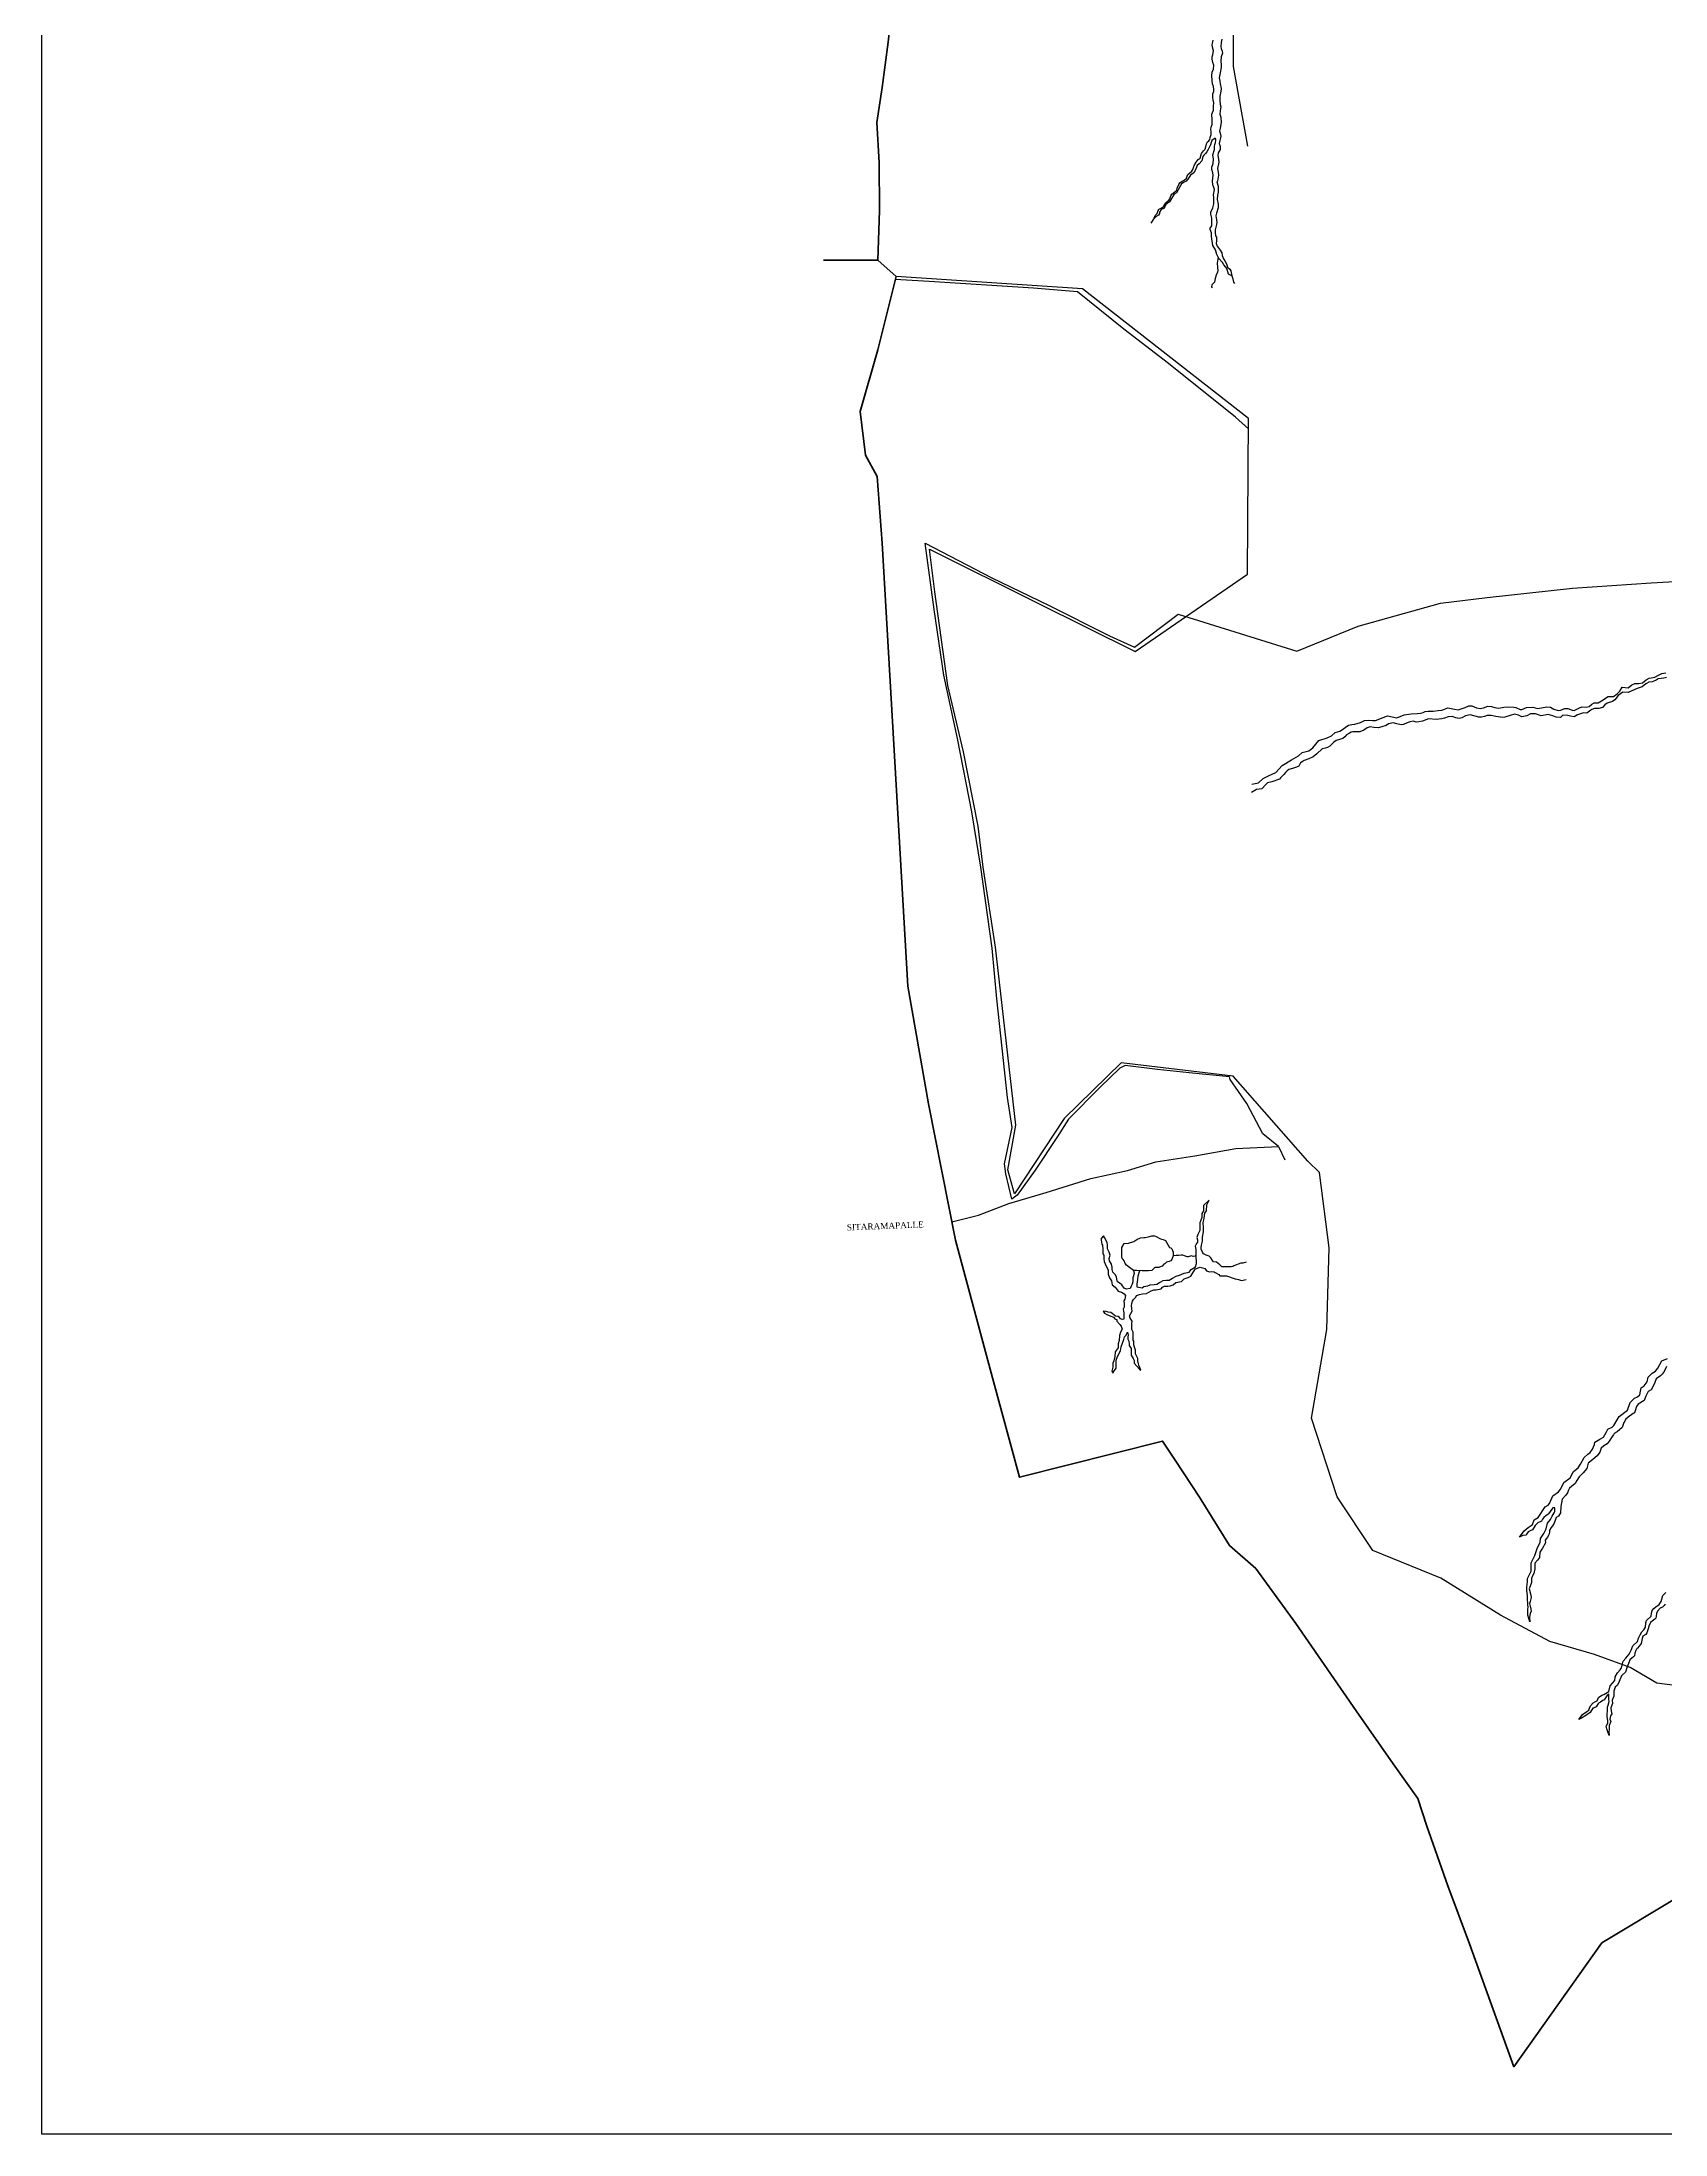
# Model space of a CAD drawing. Header units: millimetres. Extents: x -710 to 883, y -1027 to 1201.
# Drawn here: x -710 to 86, y -1027 to 0 of the extents above; entities that cross this region are included whole.
import ezdxf

# ---------------------------------------------------------------- set-up
doc = ezdxf.new("R2010")
doc.units = ezdxf.units.MM
doc.header["$MEASUREMENT"] = 0
doc.linetypes.add('ACAD_ISO07W100', pattern=[3, 0, -3])
doc.linetypes.add('BORDER', pattern=[1.75, 0.5, -0.25, 0.5, -0.25, 0, -0.25])
doc.layers.add('FOOTPATH', color=150, linetype='ACAD_ISO07W100', lineweight=30)
doc.layers.add('VILL_BOUNDARY', color=6, linetype='BORDER', lineweight=30)
for name, color, linetype in [('NALA', 4, 'Continuous'), ('SURVEY_BND', 7, 'Continuous'), ('SURVEY_NO', 7, 'Continuous'), ('WATER_BODY', 4, 'Continuous')]:
    doc.layers.add(name, color=color, linetype=linetype)
doc.styles.get("Standard").update_dxf_attribs({"font": 'TIMES.TTF'})

msp = doc.modelspace()

# ---------------------------------------------------------------- linework, layer by layer
at = {"linetype": 'ByBlock', "lineweight": 30}
msp.add_lwpolyline([(-710.4, 1200.6), (882.8, 1200.6), (882.8, -1027.5), (-710.4, -1027.5)], close=True, dxfattribs=at)
at = {"layer": 'FOOTPATH', "linetype": 'ByBlock'}
for points in [[(-118.6, -51.5), (-125.6, -12.4), (-125.6, 13.2), (-123.1, 25.2), (-116.5, 33.8), (-90.8, 42.1), (-72.1, 49.3), (-64.7, 53.3), (-44.2, 88.5), (-24.7, 125.9), (-14.6, 145.3), (-4.6, 157.3), (-1.9, 161.1)], [(-118.2, -190.2), (-124.7, -184.6), (-157.6, -158.2), (-179.5, -141.3), (-202.1, -123), (-223.8, -121.2), (-274.9, -118), (-291.6, -117)], [(-103.5, -542.5), (-111.2, -536.4), (-119.1, -521.4), (-127.2, -509.7), (-127.6, -508.3), (-147.3, -506.4), (-163, -504.7), (-178.8, -502.8), (-181.4, -504.1), (-191, -513.5), (-206.6, -529.2), (-212, -537.7), (-223, -554.2), (-231.8, -566.5), (-234.4, -568.4), (-237.3, -556), (-238, -551.1), (-234.2, -533.3), (-236.6, -518.6), (-241.8, -470.1), (-244.1, -445.2), (-249.7, -405.4), (-254.1, -378.2), (-261, -342.2), (-267.7, -311.2), (-272.6, -279), (-276.9, -246.4), (-244.3, -263.4), (-216.4, -276.8), (-186.4, -291.8), (-174.2, -297.4), (-152.7, -281.2), (-94.6, -299.4), (-64.5, -287.1), (-24, -275.9), (-1.2, -273.1), (40.7, -268.4), (79.3, -265.9), (96.7, -264.9)], [(-263.8, -579.6), (-250.8, -576.3), (-235.9, -570.6), (-217.6, -565.2), (-195.6, -558.3), (-177.6, -554.3), (-163.8, -550.1), (-144.6, -547.2), (-124.5, -543.6), (-103.5, -542.5), (-100.4, -549.1)]]:
    msp.add_lwpolyline(points, dxfattribs=at)
at = {"layer": 'NALA', "linetype": 'ByBlock'}
for points in [[(-164.8, -87.3), (-164.1, -85.5), (-163.1, -84.6), (-162.6, -83.1), (-162.3, -82.6), (-161.9, -82.2), (-161.2, -81.9), (-160.4, -81.4), (-160, -81.1), (-159.3, -79.9), (-159, -79.3), (-158.1, -78.7), (-157.4, -78), (-156.9, -77.4), (-156.4, -75.9), (-155.9, -75), (-155.3, -74.5), (-154.2, -73.7), (-153.5, -73.1), (-153.2, -72.1), (-152.4, -70.3), (-151.9, -69.4), (-150.8, -68.7), (-149.9, -68.1), (-148.7, -67.2), (-148.4, -66.2), (-148, -65.4), (-146.1, -63.7), (-145.5, -62.9), (-145.2, -62), (-144.8, -60.7), (-143.9, -59.3), (-142.9, -58.1), (-142, -57.4), (-141.3, -55), (-140.3, -53.8), (-139.6, -53), (-139.2, -51.8), (-138.9, -50.3), (-138.4, -49.3), (-137.8, -48.8), (-137.3, -48.2), (-137, -47.2), (-136.6, -45.8), (-136.6, -44.5), (-136.7, -43.2), (-136.6, -42.2), (-136.1, -40.9), (-136.1, -39.8), (-136.1, -38.6), (-136.2, -35.8), (-135.4, -33.8), (-135.4, -31.9), (-135.2, -30.2), (-135.6, -28.8), (-135.7, -27.8), (-135.7, -25.8), (-135.3, -24.7), (-135.2, -23.6), (-135.4, -22.2), (-135.9, -20.8), (-136.1, -19.4), (-136.2, -16.7), (-136.1, -15.2), (-135.5, -13.6), (-135.3, -11.7), (-135.8, -10.4), (-136.1, -8.8), (-136.1, -7.7), (-135.7, -6.6), (-135.6, -5.5), (-135.5, -4.6), (-136, -2.9), (-136.1, -1.8), (-135.9, -1), (-135.6, 0.6)], [(-131.4, 1), (-131.7, -0.6), (-131.8, -2.6), (-131.6, -3.5), (-131.2, -4.9), (-131.1, -5.9), (-131.6, -7.6), (-131.9, -9.8), (-131.7, -11.5), (-131.6, -12.9), (-132.1, -15.5), (-132.5, -17.1), (-132.6, -18), (-132.4, -19.5), (-132.1, -20.9), (-131.6, -23.1), (-131.8, -24.6), (-132.3, -27), (-132.4, -28.9), (-132.2, -31), (-131.9, -32.1), (-132.1, -34.1), (-132.4, -35.8), (-131.9, -37.2), (-131.6, -39.9), (-132.2, -42.6), (-132.5, -43.9), (-132.2, -45.1), (-131.9, -46.6), (-132.7, -50.1), (-132.2, -51.7), (-132.2, -53.1), (-133.1, -54.8), (-133.3, -56), (-133, -57.9), (-132.8, -59.4), (-133.4, -62.5), (-133.2, -64.2), (-133, -65.7), (-133.4, -68.6), (-133.8, -69), (-133.2, -71.1), (-133.2, -74), (-133.4, -75.5), (-133.6, -77.6), (-133.2, -80), (-133.1, -81.8), (-133.9, -84.3), (-134.3, -85.7), (-133.9, -87.7), (-133.8, -88.8), (-133.9, -90), (-134.7, -92.6), (-134.7, -93.8), (-134.5, -95.5), (-134, -96.2), (-133.9, -97.4), (-134, -97.9), (-134.1, -99.2), (-133.6, -100.5), (-132.2, -102.6), (-131.3, -103.9), (-131.2, -105.1), (-130.6, -106.8), (-129.8, -107.8), (-129.2, -108.9), (-128.9, -109.7), (-128.5, -110.8), (-127.4, -111.8), (-126.9, -112.7), (-126.4, -115.1), (-126, -116.6), (-125.7, -118.2), (-125.1, -118.9)], [(-126.4, -115.1), (-128.1, -114.3), (-128.8, -112.1), (-129.4, -110.9), (-130.4, -109.7), (-131.1, -108.6), (-132.8, -106.6), (-133.8, -104.6), (-134.4, -102.4), (-135.8, -100.3), (-136.4, -95.8), (-136.4, -94.1), (-137, -92.4), (-137, -91.8), (-136.3, -90.6), (-136.3, -88.9), (-136.3, -86.9), (-136.7, -84.9), (-136.7, -83.9), (-135.8, -81.8), (-135.3, -79.8), (-135.3, -78.3), (-135.3, -76.6), (-135.5, -75.3), (-135, -72.8), (-135.3, -71.7), (-135.7, -70.4), (-136, -68.6), (-135.8, -67.2), (-135.6, -65.7), (-135.8, -64.5), (-136.2, -62.9), (-136.2, -61.8), (-135.6, -60), (-135.5, -57.8), (-135.8, -55.8), (-135, -53.1), (-134.9, -51.6), (-134.8, -50.7), (-134.5, -49.6), (-134.3, -48.7), (-134.3, -48.1), (-134.6, -47.6), (-136.2, -48.7), (-136.6, -49.6), (-136.9, -50.9), (-137.4, -51.8), (-138, -53.1), (-138.7, -54.2), (-139.3, -55.1), (-140.2, -55.9), (-140.7, -56.6), (-141.1, -58.6), (-142.4, -60.1), (-143.4, -61), (-144.4, -63.5), (-145.1, -64.6), (-146.7, -65.7), (-148.1, -67.7), (-148.9, -68.6), (-149.8, -69.2), (-151.2, -70), (-151.9, -71.4), (-153.6, -74.4), (-154.7, -75), (-155.6, -76.3), (-157, -78.8), (-158.1, -79.7), (-158.9, -80.1), (-159.4, -81.3), (-160, -82), (-161.1, -82.6), (-161.9, -83.9), (-162, -84.6), (-162.4, -85.4), (-163.5, -86), (-164.3, -86.7), (-165, -87.4), (-165.5, -88.3), (-166.2, -89.2)], [(-133.2, -105.9), (-133.7, -108.9), (-133.5, -111), (-133.3, -112.5), (-133.4, -113.4), (-134.1, -114.8), (-134.6, -116.5), (-135, -118.3), (-136.3, -119.6), (-136.4, -120.5), (-136.1, -121.1)], [(86.8, -312.4), (85.5, -312.7), (84.2, -312.8), (82.8, -313), (81.8, -313.6), (80.7, -314.1), (79.8, -314.4), (78.2, -314.7), (77.1, -315.2), (76.7, -315.4), (75, -316.9), (72.4, -317.8), (69.9, -318.9), (68, -319.7), (65.5, -319.6), (63.1, -321.1), (61.6, -323.3), (60.3, -324.1), (57.8, -325), (56.6, -325.8), (55.4, -327), (53.6, -327.6), (51.6, -327.6), (50.3, -328.1), (49.7, -328.3), (48.5, -329.4), (47.8, -329.8), (46.1, -329.7), (43.2, -330.6), (41.6, -331.6), (39.8, -331.3), (38.4, -331), (36, -330.8), (34.8, -331.9), (32.8, -331.8), (31.1, -331.2), (28.8, -330.5), (25.4, -331.2), (22.6, -330.1), (20.1, -330.1), (18.4, -331.1), (15.8, -331.6), (14.2, -330.9), (12.3, -330.4), (10.1, -331), (7.5, -331.8), (6.6, -332), (3.2, -331.5), (0.9, -331), (-1.1, -331), (-2.5, -331.5), (-3.9, -331.8), (-5.3, -331.8), (-9.4, -330.7), (-11.8, -331.2), (-13.6, -332.1), (-14.9, -332.4), (-16.5, -332.2), (-18.3, -331.4), (-20.3, -331.7), (-22.1, -332.3), (-23.3, -332.6), (-24.8, -332.8), (-26.1, -332.9), (-29.9, -332.7), (-32.8, -333.8), (-34.7, -334.1), (-36, -334.2), (-37.4, -333.7), (-39, -334.1), (-40.4, -334.6), (-42.2, -335.4), (-43.3, -335.6), (-45.4, -335.1), (-47.2, -334.6), (-49.5, -335.1), (-50.7, -335.9), (-52.9, -336.5), (-54.6, -337.1), (-56.7, -336.8), (-58.6, -336.5), (-60.1, -337), (-61.7, -338.2), (-63.7, -339), (-67.1, -339), (-67.8, -339.2), (-68.7, -339.7), (-70.2, -340.5), (-71, -341.5), (-71.9, -342.3), (-73.6, -342.8), (-75.3, -343.3), (-76.6, -344.2), (-77.8, -345.5), (-78.3, -346.1), (-79.5, -346.7), (-80.6, -347), (-82.1, -347.4), (-84.7, -349.8), (-86.5, -351.2), (-88.6, -352.3), (-90.9, -353), (-92, -353.7), (-92.8, -354.3), (-93.6, -355.9), (-94.7, -356.4), (-96.7, -357), (-98.4, -357.5), (-99.3, -358.2), (-100.1, -358.9), (-100.9, -360), (-102.5, -361.6), (-103.1, -362.2), (-106.8, -363.5), (-109, -364.1), (-109.7, -364.8), (-111.7, -367), (-114.3, -367.3), (-116.8, -368.8)], [(-116.7, -364.7), (-113.4, -364), (-111.1, -361.9), (-108.1, -360.4), (-104.9, -358.9), (-101.8, -355.5), (-97.2, -352.8), (-93.7, -350.8), (-91.9, -349.1), (-88.7, -348.3), (-86.7, -346.8), (-83.7, -343.3), (-79.6, -341.9), (-77.5, -340.9), (-75.7, -339.3), (-73.5, -338.7), (-72.1, -337.8), (-70.8, -336.8), (-69.2, -335.8), (-67.5, -335.4), (-66, -335.2), (-63.3, -334.5), (-61.3, -333.5), (-59.3, -333.3), (-57.4, -333.5), (-56, -333.5), (-52.2, -331.9), (-50, -331.2), (-45.5, -332.1), (-41.8, -330.6), (-38.4, -330.1), (-35.5, -330), (-33.9, -329.9), (-32.6, -329.5), (-31.6, -329.1), (-30.1, -328.9), (-27.7, -328.8), (-25.1, -328.6), (-23.3, -328.4), (-22.1, -327.8), (-20.4, -327.2), (-17.1, -327.8), (-15.4, -328.2), (-12, -327.1), (-10.1, -326.3), (-8.6, -326.3), (-6.3, -327.3), (-4.5, -327.6), (-3, -327.2), (-1.7, -326.7), (-0.9, -326.4), (1, -326.6), (2.6, -327.1), (4.2, -327.4), (5.4, -327.2), (7.1, -326.9), (9, -326.8), (11.9, -326.9), (12.9, -327.1), (15.1, -328), (15.9, -328), (15.9, -328), (18.2, -327), (21.2, -326.9), (23.6, -327.6), (25.5, -327.3), (28.1, -326.7), (29.9, -326.9), (31.6, -327.9), (33.7, -328.5), (35.1, -328.4), (36.9, -327.6), (38.4, -327.6), (40.6, -328.4), (41.6, -328.5), (44.1, -327.3), (45.4, -326.7), (47.5, -326.9), (48.9, -326.5), (50.3, -325.5), (51.3, -324.7), (53.3, -324.7), (55.8, -323.3), (57.5, -322.2), (58.3, -321.7), (60.9, -321.6), (62.6, -320.3), (63.9, -319.1), (65.2, -317.1), (68.1, -317.4), (69.8, -316), (71.4, -315.3), (73.3, -315.2), (75.1, -314.9), (76.9, -313.5), (78.3, -312.7), (80.3, -312.4), (81.2, -312.2), (82.6, -311.3), (84.6, -310.3), (86.5, -310.1)], [(-119.4, -599.4), (-121, -599.9), (-122.1, -599.9), (-125.4, -601.1), (-126, -601.5), (-126.8, -601.7), (-128.9, -601.7), (-130.1, -601.7), (-131.4, -601.7), (-132.3, -600.6), (-134, -599.4), (-135.5, -599.2), (-136, -598.5), (-136.8, -597.2), (-137.5, -596.5), (-139.1, -595.9), (-140.3, -595.2), (-140.8, -594.5), (-141.5, -593), (-141.5, -592.1), (-141.4, -591), (-140.9, -589.1), (-140.9, -587.1), (-140.4, -584.5), (-140.3, -582.4), (-140.5, -580), (-140, -577.7), (-139.7, -575.3), (-138.9, -574.2), (-138.7, -571.3), (-137.6, -568.9), (-140.3, -571.6), (-140.3, -574.2), (-141.1, -575.4), (-141.1, -577.4), (-142.1, -580.1), (-142.2, -583.8), (-143.2, -585.8), (-143.6, -587.3), (-143.3, -588.4), (-143.3, -589.6), (-143.7, -590.2), (-144.4, -591.5), (-144.1, -593.1), (-144.1, -594.4), (-144.1, -595.4), (-144.1, -596.4), (-144.1, -596.4), (-145.4, -596.6), (-146.3, -596.3), (-147.9, -596.8), (-148.4, -596.8), (-149.7, -596.3), (-150.5, -595.9), (-151.3, -595.9), (-152.4, -596.1), (-153.8, -596.1), (-155.3, -596.2)], [(-174.7, -603.4), (-174.4, -605), (-175, -607), (-175.1, -609.1), (-175.4, -610.2), (-175.8, -611.1), (-176.4, -612.3), (-178.2, -612.6), (-179.3, -612.1), (-180.5, -610.5), (-181.3, -609.9), (-182.5, -609.1), (-182.7, -608.6), (-183, -606.7), (-183.5, -605.6), (-184.9, -604.2), (-185.2, -603), (-185.2, -601.8), (-185.5, -600.4), (-186.4, -598.7), (-186.7, -597.6), (-186.1, -596), (-186.6, -594.5), (-187.5, -592.8), (-187.5, -591.9), (-187.5, -590.8), (-187.7, -589.8), (-188, -589), (-188.9, -587.3), (-189.4, -586.5), (-190.6, -587.8), (-190.5, -588.6), (-190.3, -590.6), (-189.9, -591.1), (-189.7, -593.1), (-189.8, -594.4), (-189.8, -595.3), (-189.3, -596), (-189.2, -596.6), (-189.2, -597.8), (-189.1, -599), (-188.1, -601.4), (-187.2, -603.1), (-187.2, -605.3), (-186.5, -607.1), (-185.5, -608.5), (-185.2, -610.5), (-183.7, -611.7), (-182.2, -613.6), (-180.6, -614.1), (-179.2, -614.9), (-178.7, -615.7), (-178.9, -617.5), (-179.5, -618.3), (-179.2, -619.9), (-179.3, -621.5), (-179.7, -622.5), (-179.6, -623.4), (-179.4, -624.2), (-179.4, -625.4), (-179.4, -626.9), (-179.5, -627.3), (-180.3, -627.5), (-181, -627.2), (-181.6, -626.5), (-182.3, -626.1), (-183.5, -625.8), (-185.1, -624.6), (-185.9, -624.1), (-187.1, -623.9), (-188.1, -623.6), (-189.6, -623.5), (-188.9, -624.4), (-187.8, -625.1), (-185.9, -625.9), (-184.5, -626.4), (-183.8, -627.2), (-183.5, -627.4), (-182.9, -627.5), (-182.8, -628.4), (-181.4, -629.9), (-180.8, -630.8), (-180.3, -632.3), (-181.1, -633.8), (-181.5, -635.4), (-181.7, -637.9), (-182.3, -639.4), (-182.3, -641.4), (-183.7, -643.4), (-183.8, -645.7), (-184.4, -647.8), (-184.8, -648.9), (-184.8, -650.9), (-185.4, -652.8), (-184.6, -653.8), (-184.5, -653.2), (-183.2, -651.4), (-183.2, -649.8), (-183.2, -647.4), (-182.5, -645.6), (-181.1, -642.9), (-180.8, -640.9), (-179.4, -637.4), (-179.1, -636), (-178.3, -635.2), (-177.7, -633.8), (-177.3, -635), (-177.5, -636.2), (-177.5, -637.2), (-177, -638.1), (-176.8, -639.4), (-176.8, -640.2), (-175.8, -641.8), (-175.8, -643.4), (-175.9, -645), (-174.9, -646.6), (-174.3, -647.7), (-174.3, -648.9), (-171.7, -651.9), (-171.1, -652.4), (-172, -649.9), (-172.3, -649.3), (-172.5, -647.8), (-172.5, -646.7), (-173.7, -644.3), (-173.7, -642.5), (-174.2, -641.1), (-174.6, -639.9), (-174.5, -639.3), (-174.5, -638.2), (-174.8, -637.6), (-174.8, -635.6), (-174.8, -633.8), (-175.5, -632.4), (-175.5, -631), (-175.5, -629.4), (-175.4, -628.3), (-176.3, -626.8), (-176.6, -625.7), (-175.4, -623.4), (-175.5, -622.1), (-175.6, -620.6), (-175.5, -619.7), (-175.2, -618.5), (-174.7, -617.7), (-173.6, -616.5), (-173.2, -615.8), (-171.7, -615.3), (-170.3, -614.9), (-168.3, -614.7), (-167.1, -614.1), (-166, -613.4), (-164.7, -612.9), (-163.5, -612.9), (-161.2, -612.5), (-160.5, -611.7), (-159.5, -611.2), (-157.8, -611.1), (-156.7, -611), (-155.3, -610.5), (-154, -609.3), (-151.2, -608.8), (-149.9, -607.6), (-147.9, -606.9), (-146.5, -606.3), (-145.6, -604.6), (-144.2, -602.7), (-142, -601.9), (-139.7, -602.4), (-138.8, -603.6), (-137.4, -604.1), (-136.4, -604), (-135.1, -604.1), (-134.6, -604.5), (-132.8, -605.5), (-132.3, -606.1), (-129.1, -606), (-124.8, -607.6), (-123.2, -607.9), (-121.7, -608.3), (-119.4, -607.9)], [(-171.8, -603.6), (-172.6, -606.2), (-172.8, -607.9), (-173, -610.1), (-173, -611.5), (-170.4, -611.9), (-169.6, -611.3), (-168.6, -611.1), (-167.6, -611), (-166.5, -610.5), (-164.5, -610.3), (-163.3, -610.1), (-162, -609.4), (-161.3, -609), (-160.2, -608.3), (-158.7, -608.2), (-157.2, -608.2), (-157.2, -608.2), (-155.5, -607.2), (-153.7, -606.2), (-152.1, -605.8), (-152.1, -605.8), (-149.9, -604.8), (-147.4, -604.3), (-146.4, -602.9), (-144.2, -601.7), (-143.7, -600.1), (-143.7, -598.7), (-144.1, -595.9)], [(86.9, -650.6), (85.7, -653.1), (84.8, -654.3), (84, -655.2), (81.8, -656.7), (81.1, -658.5), (80.3, -660.3), (79.4, -662.1), (77.8, -662.8), (76.7, -665.1), (75.9, -667.2), (72.9, -669), (72.2, -670.2), (71.5, -672.4), (71.2, -673.3), (70.6, -673.6), (68.1, -675.5), (66.8, -676.6), (66.4, -677.4), (66, -678.1), (65.1, -680.6), (62.7, -682.6), (61.2, -683.5), (60.8, -684.2), (60.2, -685), (58.7, -687.2), (57.7, -688.6), (56.1, -689.6), (54.8, -690.7), (54.1, -692.6), (52.9, -694.4), (50.7, -696.2), (48.4, -698), (47.7, -700.6), (46, -702.8), (44, -704.7), (42.8, -706.5), (42, -708), (40.2, -709.5), (39.2, -710.4), (38.6, -711.7), (38.3, -712.6), (37.4, -713.8), (35.6, -715.8), (35.1, -719.3), (34.9, -722.4), (33.8, -724), (32.8, -724.7), (31.8, -727.5), (30.9, -728.8), (30.2, -729.7), (29.5, -730.9), (29.4, -731.9), (29.1, -733.3), (28.4, -734.4), (27.4, -735.9), (27.5, -737.1), (26, -739.7), (24.7, -741.7), (24.5, -744.4), (23.6, -745.7), (22.3, -747.2), (22.2, -748.6), (22.2, -750), (21.7, -752.2), (21.1, -753.3), (20.7, -754.6), (20.6, -755.9), (20.6, -756.6), (19.9, -758.5), (19.5, -759.7), (20.3, -762.9), (20.5, -764), (19.9, -765.9), (19.7, -766.9), (20, -768.3), (20.3, -769.7), (20.4, -770.7), (19.9, -771.8), (19.7, -773.7), (19.8, -776), (18.8, -772.6), (18.8, -769.6), (19, -768.9), (18.9, -767.5), (18.8, -766.4), (18.7, -765.4), (18.7, -763), (18.3, -760.6), (18.3, -759), (18.7, -756.3), (18.7, -754.6), (20.5, -751.1), (20.4, -749.2), (20.4, -746.9), (21.2, -745.4), (21.7, -744.4), (22.3, -743.3), (23.4, -739.9), (24.9, -736.9), (25.1, -735), (26.7, -732.6), (27.8, -730.3), (28.5, -727.5), (30, -725.7), (30.7, -724), (31.8, -722.5), (32.1, -721.7), (32, -719.9), (31.1, -720), (30.6, -720.6), (28.9, -722.9), (28.6, -723.3), (27.8, -723.8), (26.6, -724.7), (26, -725.5), (25.5, -726.5), (23.7, -727.4), (22.5, -728.7), (21.1, -730.8), (20, -731.3), (19, -731.8), (18.4, -732.7), (17.9, -733.4), (16.4, -733.6), (14.7, -734.4), (17, -731.3), (19, -729.7), (20.4, -728.7), (21.1, -728.1), (21.9, -725.8), (23.9, -724.7), (24.8, -723.3), (26.3, -720.9), (27.3, -719.5), (28.8, -718.7), (29.4, -717.8), (31.1, -714.1), (33.8, -712.2), (35, -710.6), (36.5, -707.6), (39.6, -705.3), (41.2, -702.1), (43.5, -700.3), (44.7, -698.6), (46.4, -695.3), (48.2, -693.7), (49.4, -692.8), (50.5, -691.1), (51.5, -688.8), (51.7, -687.8), (54.2, -686.3), (55.9, -685.3), (57.3, -683), (58.1, -681.3), (60.2, -680.3), (61.1, -679.6), (62.7, -676.7), (63.7, -675.1), (67.8, -672.1), (69.1, -668.2), (71.1, -666.2), (72.7, -665.4), (73.8, -664.5), (74.1, -662.7), (74.5, -661.1), (75.9, -660), (76.4, -659.4), (77.4, -658.1), (77.9, -655.8), (79.8, -653.9), (81.4, -652.9), (82.6, -651.4), (84.6, -647.8), (87.3, -646.7)], [(86.3, -767.2), (85.7, -767.9), (84.9, -768.8), (83.7, -769.3), (82.4, -770.7), (81.9, -771.9), (81.8, -773.2), (81.6, -774.2), (81.1, -774.6), (79.2, -776.1), (78.4, -777.6), (77.9, -779.3), (77.3, -781.4), (76.7, -782.1), (75.2, -783), (74.9, -784.1), (74.5, -786.5), (73.4, -787.9), (72.7, -788.8), (72.2, -789.4), (71.8, -790), (71.3, -791.3), (71.1, -792.6), (70.7, -793.1), (69.8, -793.7), (68.9, -794.6), (68.6, -795.6), (67.6, -798.1), (66.7, -800.7), (65.3, -801.9), (64.8, -802.4), (63.7, -805.2), (62.8, -807), (61.7, -808), (61.1, -810), (61, -812.4), (60.2, -814.4), (60.3, -816), (59.5, -818.1), (59.8, -819.7), (60, -821.1), (59.4, -822.1), (59.1, -823.8), (59.5, -824.9), (58.7, -826.9), (58.7, -828.9), (58.6, -829.9), (58.7, -831.8), (58.1, -830), (57.6, -828.5), (57.3, -827.2), (58.1, -825.7), (58.1, -824.3), (57.7, -822.6), (57.7, -821.5), (58, -819.4), (57.9, -817.9), (58.2, -816.8), (58.7, -815), (58.6, -814.1), (58.6, -813.2), (58.6, -811.4), (57.9, -811.8), (56.9, -813.2), (56.3, -814.2), (55.7, -814.6), (54.5, -815.3), (53.5, -815.9), (52.8, -816.9), (52.3, -817.6), (51.1, -818.3), (50.7, -818.3), (49.4, -820.5), (47.3, -821.9), (45.2, -823.2), (43.8, -823.9), (45.6, -821.5), (47.8, -819.9), (48.7, -819.3), (49.1, -818.4), (49.6, -817.1), (50.9, -815.7), (52.1, -815), (52.8, -814.7), (53.5, -813.1), (55.1, -812), (56.2, -811.6), (58.6, -810.1), (59.2, -807.4), (61.6, -804.7), (61.7, -803), (62.9, -801), (64.1, -799.5), (64.8, -798.5), (65, -797.9), (65.6, -795.3), (67, -793.7), (68.5, -791.8), (69.6, -789.8), (70.3, -787.7), (72.7, -785.6), (73.2, -784), (73.9, -782.4), (74.8, -780.9), (75.8, -779.8), (76.5, -778.6), (76.8, -776.5), (77.1, -775.3), (79.3, -773.2), (79.5, -771.8), (79.9, -770.3), (80.6, -769.4), (81.6, -768.5), (83.2, -767.4), (84.3, -765.9), (85, -763), (86.5, -761.5)]]:
    msp.add_lwpolyline(points, dxfattribs=at)
at = {"layer": 'SURVEY_BND', "linetype": 'ByBlock'}
msp.add_lwpolyline([(125.1, -811.6), (82.2, -806), (69, -798.3), (51.5, -791.9), (29.7, -785.6), (5.4, -772.6), (-23.9, -754.5), (-57.3, -740.9), (-74.8, -714.5), (-87.3, -675.9), (-79.8, -632.5), (-78.6, -592.4), (-83.4, -555.3), (-89.1, -549.8), (-125.8, -508), (-180.7, -501.5), (-208.7, -528.9), (-233.1, -565.8), (-236.3, -554), (-232.5, -532.1), (-242.4, -444.8), (-248.5, -405.5), (-251, -385.3), (-258.1, -348.8), (-265.8, -316.2), (-272.2, -270.2), (-274.8, -249.3), (-221.9, -275.6), (-173.9, -299.5), (-118.8, -261.6), (-118.2, -185.2), (-199.7, -121.6), (-291.1, -115.4)], dxfattribs=at)
at = {"layer": 'VILL_BOUNDARY', "linetype": 'ByBlock', "lineweight": 40}
for points in [[(93.3, -910.7), (55.1, -933.6), (12, -994.4), (-9.8, -934.1), (-20.5, -905.6), (-30.7, -876.3), (-35.1, -862.6), (-47.3, -845.6), (-65.4, -819.6), (-95, -776.8), (-114.7, -749.7), (-127.6, -738.5), (-142.3, -714.8), (-154.2, -696.6), (-160.4, -687.2), (-230.7, -705), (-243.9, -656.1), (-262, -588.6), (-275.3, -521.6), (-285.4, -463.8), (-298, -246.4), (-300.5, -213.6), (-306.3, -203.2), (-308.8, -181.8), (-300.2, -151.4), (-291.1, -115.4), (-300.2, -107.4), (-299.3, -83), (-299.5, -59.5), (-300.7, -39.9), (-298.1, -22.7), (-295.1, -0.4), (-289.4, 52.3)], [(-300.2, -107.4), (-326.8, -107.5)]]:
    msp.add_lwpolyline(points, dxfattribs=at)
at = {"layer": 'WATER_BODY', "linetype": 'ByBlock'}
msp.add_lwpolyline([(-162.3, -602), (-164.3, -602), (-165.7, -603.4), (-167.4, -603.7), (-169.4, -603.7), (-170.5, -603.7), (-173.2, -603.5), (-174.7, -603.4), (-176.6, -602), (-178.1, -600.9), (-178.8, -600), (-179.3, -598.7), (-179.7, -598.1), (-180.3, -597.6), (-180.5, -596.7), (-180.5, -594.8), (-180.5, -593.6), (-180.5, -592.2), (-179.3, -590.2), (-177.2, -590.1), (-174.6, -589.2), (-173.1, -588.2), (-171.3, -587.4), (-169.7, -587.3), (-168.9, -587.3), (-167.5, -586.9), (-165.7, -586.5), (-164.4, -586.4), (-163.6, -586.7), (-161.7, -587.8), (-161, -588), (-160.1, -588.2), (-159, -588.7), (-158.3, -589.8), (-157, -592.1), (-156.4, -592.4), (-155.9, -592.8), (-155.9, -592.8), (-155.3, -594.4), (-155.3, -596.2), (-155.9, -598), (-156.4, -598.7), (-157.2, -599.1), (-158.5, -599.4), (-159.1, -600), (-159.8, -600.4), (-160.6, -601.3), (-161.1, -601.5), (-162.3, -602)], dxfattribs=at)

# ---------------------------------------------------------------- texts
at = {"layer": 'SURVEY_NO', "linetype": 'ByBlock'}
msp.add_text('SITARAMAPALLE', height=3, rotation=2.2587, dxfattribs=at).set_placement((-315.3, -583.8))

doc.saveas('drawing.dxf')
